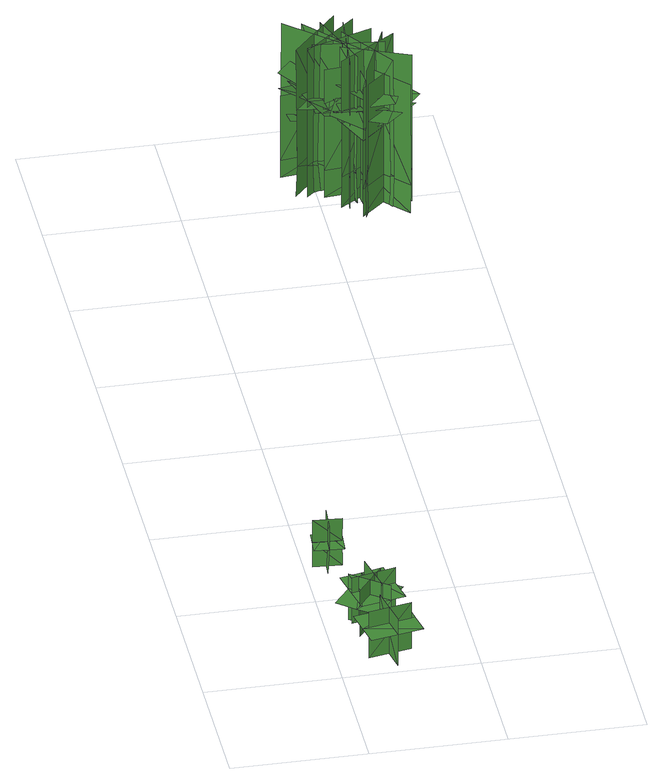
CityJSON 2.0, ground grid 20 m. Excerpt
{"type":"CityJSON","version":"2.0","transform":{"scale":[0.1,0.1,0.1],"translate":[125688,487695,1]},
"CityObjects":{
"tree1":{"type":"SolitaryVegetationObject","geometry":[{"type":"MultiSurface","lod":"1","boundaries":[[[0,1,2]],[[0,2,3]],[[4,5,6]],[[4,6,7]],[[8,9,10]],[[8,10,11]],[[8,11,12]],[[8,12,13]]]}]},
"tree2":{"type":"SolitaryVegetationObject","geometry":[{"type":"MultiSurface","lod":"1","boundaries":[[[14,15,16]],[[14,16,17]],[[18,19,20]],[[18,20,21]],[[22,23,24]],[[22,24,25]],[[22,25,26]],[[22,26,27]]]}]},
"tree3":{"type":"SolitaryVegetationObject","geometry":[{"type":"MultiSurface","lod":"1","boundaries":[[[28,29,30]],[[28,30,31]],[[32,33,34]],[[32,34,35]],[[36,37,38]],[[36,38,39]],[[36,39,40]],[[36,40,41]]]}]},
"tree4":{"type":"SolitaryVegetationObject","geometry":[{"type":"MultiSurface","lod":"1","boundaries":[[[42,43,44]],[[42,44,45]],[[46,47,48]],[[46,48,49]],[[50,51,47]],[[50,47,46]],[[52,53,43]],[[52,43,42]],[[42,43,54]],[[42,54,55]],[[42,56,57]],[[42,57,43]]]}]},
"tree5":{"type":"SolitaryVegetationObject","geometry":[{"type":"MultiSurface","lod":"1","boundaries":[[[58,59,60]],[[58,60,61]],[[62,63,64]],[[62,64,65]],[[66,67,63]],[[66,63,62]],[[68,69,59]],[[68,59,58]],[[70,71,72]],[[70,72,73]],[[74,75,76]],[[74,76,77]]]}]},
"tree6":{"type":"SolitaryVegetationObject","geometry":[{"type":"MultiSurface","lod":"1","boundaries":[[[78,79,80]],[[78,80,81]],[[82,83,84]],[[82,84,85]],[[86,87,83]],[[86,83,82]],[[88,89,79]],[[88,79,78]],[[90,91,92]],[[90,92,93]],[[94,95,96]],[[94,96,97]]]}]},
"tree7":{"type":"SolitaryVegetationObject","geometry":[{"type":"MultiSurface","lod":"1","boundaries":[[[98,99,100]],[[98,100,101]],[[102,103,104]],[[102,104,105]],[[106,107,103]],[[106,103,102]],[[108,109,99]],[[108,99,98]],[[110,111,112]],[[110,112,113]],[[114,115,116]],[[114,116,117]]]}]},
"tree8":{"type":"SolitaryVegetationObject","geometry":[{"type":"MultiSurface","lod":"1","boundaries":[[[118,119,120]],[[118,120,121]],[[122,123,124]],[[122,124,125]],[[126,127,123]],[[126,123,122]],[[128,129,119]],[[128,119,118]],[[130,131,132]],[[130,132,133]],[[134,135,136]],[[134,136,137]]]}]},
"tree9":{"type":"SolitaryVegetationObject","geometry":[{"type":"MultiSurface","lod":"1","boundaries":[[[138,139,140]],[[138,140,141]],[[142,143,144]],[[142,144,145]],[[146,147,143]],[[146,143,142]],[[148,149,139]],[[148,139,138]],[[150,151,152]],[[150,152,153]],[[154,155,156]],[[154,156,157]]]}]},
"tree10":{"type":"SolitaryVegetationObject","geometry":[{"type":"MultiSurface","lod":"1","boundaries":[[[158,159,160]],[[158,160,161]],[[162,163,164]],[[162,164,165]],[[166,167,163]],[[166,163,162]],[[168,169,159]],[[168,159,158]],[[170,171,172]],[[170,172,173]],[[174,175,176]],[[174,176,177]]]}]},
"tree11":{"type":"SolitaryVegetationObject","geometry":[{"type":"MultiSurface","lod":"1","boundaries":[[[178,179,180]],[[178,180,181]],[[182,183,184]],[[182,184,185]],[[186,187,183]],[[186,183,182]],[[188,189,179]],[[188,179,178]],[[190,191,192]],[[190,192,193]],[[194,195,196]],[[194,196,197]]]}]},
"tree12":{"type":"SolitaryVegetationObject","geometry":[{"type":"MultiSurface","lod":"1","boundaries":[[[198,199,200]],[[198,200,201]],[[202,203,204]],[[202,204,205]],[[206,207,203]],[[206,203,202]],[[208,209,199]],[[208,199,198]],[[210,211,212]],[[210,212,213]],[[214,215,216]],[[214,216,217]]]}]},
"tree13":{"type":"SolitaryVegetationObject","geometry":[{"type":"MultiSurface","lod":"1","boundaries":[[[218,219,220]],[[218,220,221]],[[222,223,224]],[[222,224,225]],[[226,227,223]],[[226,223,222]],[[228,229,219]],[[228,219,218]],[[230,231,232]],[[230,232,233]],[[234,235,236]],[[234,236,237]]]}]}
},
"vertices":[
[82,12,7],[82,12,85],[69,78,85],[69,78,7],[45,38,7],[45,38,85],[109,51,85],[109,51,7],[36,36,59],[42,4,59],[121,19,59],[114,52,59],[108,85,59],[29,69,59],
[88,97,9],[88,97,86],[35,138,86],[35,138,9],[43,92,9],[43,92,86],[82,143,86],[82,143,9],[37,84,61],[64,64,61],[112,128,61],[86,148,61],[59,168,61],[10,105,61],
[38,126,10],[38,126,87],[103,140,87],[103,140,10],[63,164,10],[63,164,87],[77,101,87],[77,101,10],[60,173,62],[28,166,62],[45,88,62],[78,95,62],[111,102,62],[93,181,62],
[34,302,49],[31,259,49],[53,258,49],[56,300,49],[53,280,49],[11,283,49],[11,280,88],[53,277,88],[53,277,10],[11,280,10],[32,302,10],[29,259,10],[31,259,88],[34,302,88],[12,303,49],[9,261,49],
[185,1318,33],[193,1260,33],[192,1260,142],[184,1318,142],[158,1283,33],[216,1291,33],[216,1291,142],[158,1283,142],[158,1283,4],[216,1291,4],[184,1318,4],[192,1260,4],[184,1318,86],[192,1260,86],[221,1264,97],[214,1322,97],[191,1268,104],[185,1311,104],[163,1308,110],[169,1265,110],
[258,1218,55],[189,1296,55],[191,1297,250],[259,1219,250],[263,1296,56],[186,1228,56],[186,1227,250],[264,1296,250],[264,1296,4],[186,1227,4],[259,1219,4],[191,1297,4],[259,1219,150],[190,1297,150],[151,1262,169],[219,1184,169],[200,1286,181],[251,1228,181],[281,1254,192],[229,1312,192],
[240,1308,55],[172,1230,55],[170,1231,250],[239,1309,250],[162,1303,56],[240,1235,56],[240,1235,250],[163,1304,250],[163,1304,4],[240,1235,4],[239,1309,4],[170,1231,4],[239,1308,150],[171,1231,150],[210,1196,169],[279,1273,169],[180,1241,181],[231,1300,181],[202,1326,192],[151,1267,192],
[250,1197,55],[216,1295,55],[217,1296,250],[252,1198,250],[284,1268,56],[187,1233,56],[187,1233,250],[285,1267,250],[285,1267,4],[187,1233,4],[252,1198,4],[217,1296,4],[251,1198,150],[217,1295,150],[167,1278,169],[201,1180,169],[221,1282,181],[248,1209,181],[285,1222,192],[258,1295,192],
[298,1229,55],[195,1239,55],[195,1241,250],[298,1231,250],[248,1290,56],[239,1187,56],[239,1187,250],[249,1290,250],[249,1290,4],[239,1187,4],[298,1231,4],[195,1241,4],[298,1230,150],[195,1240,150],[190,1188,169],[293,1178,169],[209,1239,181],[286,1232,181],[290,1271,192],[213,1278,192],
[253,1273,49],[262,1183,49],[261,1183,219],[252,1273,219],[209,1220,50],[300,1229,50],[300,1230,219],[209,1221,219],[209,1221,4],[300,1230,4],[252,1273,4],[261,1183,4],[252,1273,132],[261,1183,132],[307,1187,149],[298,1277,149],[260,1195,159],[253,1262,159],[218,1259,168],[226,1191,168],
[257,1160,55],[296,1256,55],[298,1255,250],[258,1160,250],[329,1190,56],[233,1229,56],[233,1229,250],[329,1189,250],[329,1189,4],[233,1229,4],[258,1160,4],[298,1255,4],[258,1160,150],[297,1256,150],[248,1276,169],[209,1180,169],[292,1243,181],[263,1171,181],[299,1156,192],[328,1228,192],
[253,1163,49],[320,1224,49],[321,1223,220],[254,1162,220],[322,1160,50],[260,1227,50],[260,1226,220],[321,1159,220],[321,1159,4],[260,1226,4],[254,1162,4],[321,1223,4],[254,1162,132],[321,1223,132],[290,1258,149],[223,1197,149],[312,1215,159],[262,1169,159],[285,1144,168],[335,1190,168],
[243,1267,55],[301,1181,55],[300,1180,250],[242,1266,250],[228,1190,56],[314,1248,56],[313,1249,250],[228,1191,250],[228,1191,4],[313,1249,4],[242,1266,4],[300,1180,4],[242,1266,150],[300,1180,150],[344,1210,169],[286,1296,169],[292,1192,181],[249,1256,181],[216,1234,192],[260,1170,192]
]}
